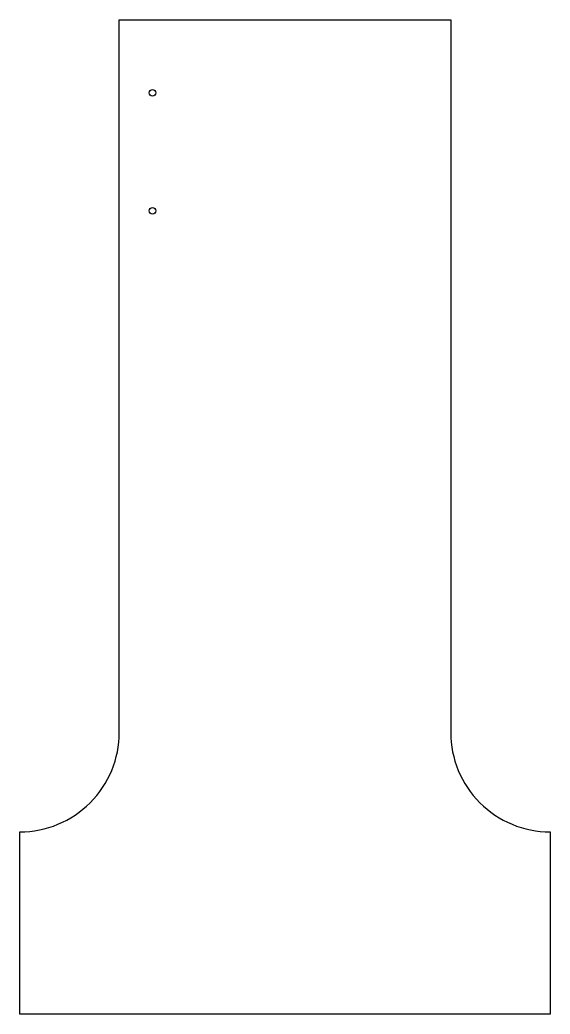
# Model space of a CAD drawing. Header units: millimetres. Extents: x -80 to 80, y -140 to 160.
import ezdxf

# ---------------------------------------------------------------- set-up
doc = ezdxf.new("R2010")
doc.units = ezdxf.units.MM
doc.header["$MEASUREMENT"] = 0
for name, color, linetype in [('Engraving', 2, 'Continuous'), ('On_Fillet_10mm', 5, 'Continuous'), ('Out_cut', 1, 'Continuous')]:
    doc.layers.add(name, color=color, linetype=linetype)

msp = doc.modelspace()

# ---------------------------------------------------------------- linework, layer by layer
at = {"layer": 'Engraving'}
for centre in [(-40, 138), (-40, 102.37)]:
    msp.add_circle(centre, 1, dxfattribs=at)
at = {"layer": 'On_Fillet_10mm'}
for points in [[(-80, -85, 0.414214), (-50, -55), (-50, 160)], [(50, 160), (50, -55, 0.414214), (80, -85)]]:
    msp.add_lwpolyline(points, format="xyb", dxfattribs=at)
at = {"layer": 'Out_cut'}
msp.add_lwpolyline([(80, -140), (-80, -140), (-80, -85, 0.414214), (-50, -55), (-50, 160), (50, 160), (50, -55, 0.414214), (80, -85)], format="xyb", close=True, dxfattribs=at)

doc.saveas('drawing.dxf')
